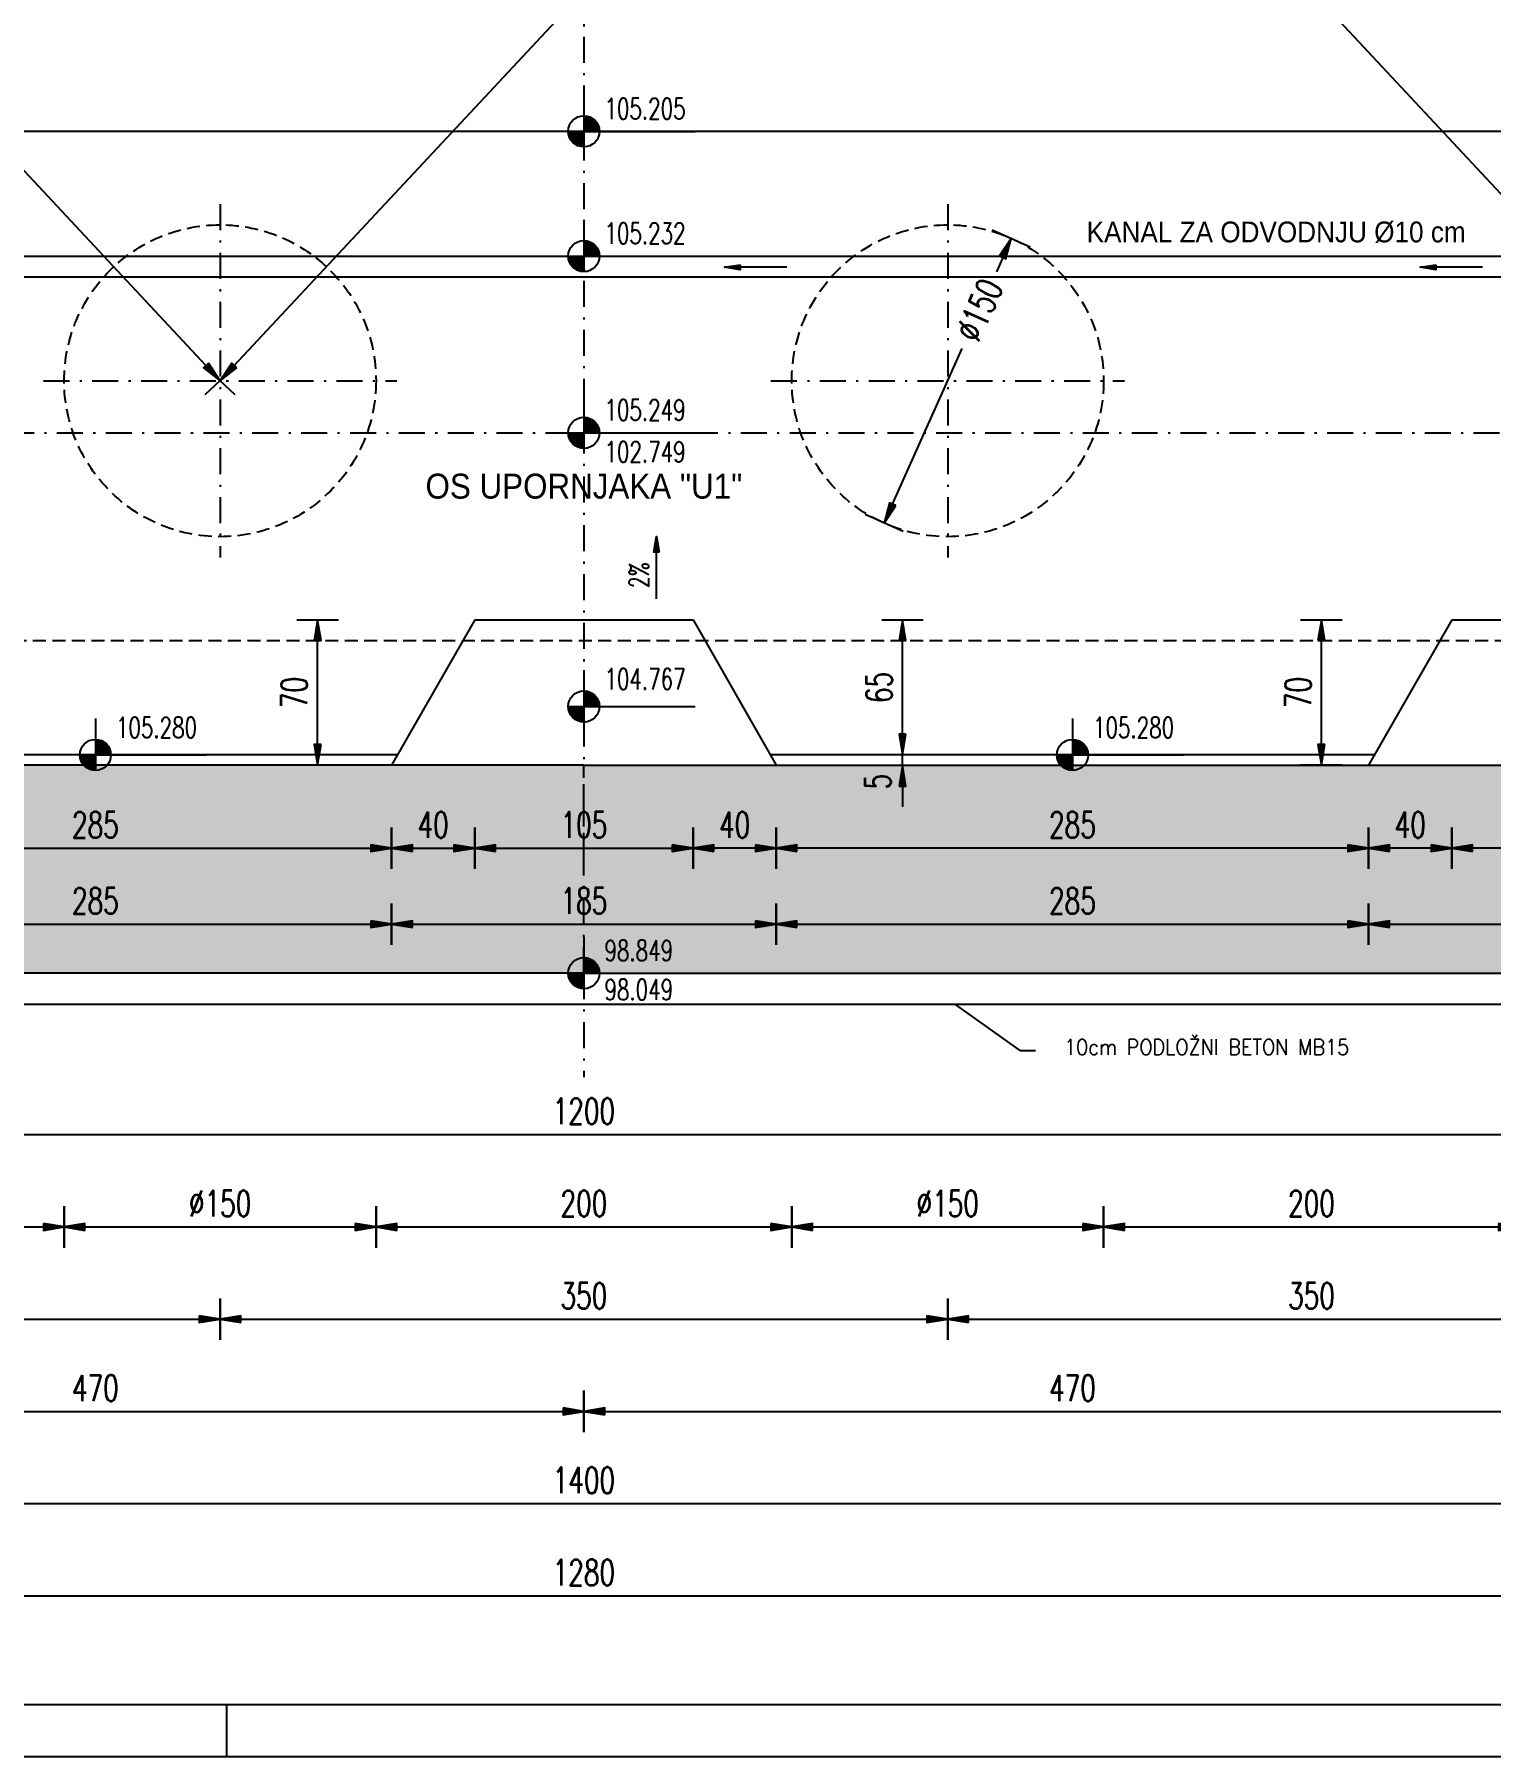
# Model space of a CAD drawing. Extents: x 4294 to 9958, y 64482 to 68154.
# Drawn here: x 5240 to 5941, y 64482 to 65310 of the extents above; entities that cross this region are included whole.
import ezdxf
from ezdxf.enums import TextEntityAlignment as Align

# ---------------------------------------------------------------- set-up
doc = ezdxf.new("R2010")
doc.units = 0
doc.header["$LTSCALE"] = 50
doc.header["$PDMODE"] = 34
doc.header["$PDSIZE"] = 5
doc.linetypes.add('CENTER', pattern=[0.47, 0.25, -0.1, 0.02, -0.1])
doc.linetypes.add('HIDDEN2', pattern=[0.1875, 0.125, -0.0625])
doc.layers.get('DEFPOINTS').update_dxf_attribs({"linetype": 'CONTINUOUS'})
for name, color, linetype in [('BETON', 7, 'CONTINUOUS'), ('BETON tan', 40, 'CONTINUOUS'), ('FILE', 8, 'CONTINUOUS'), ('KOTE', 4, 'CONTINUOUS'), ('NEVIDLJIVO', 9, 'HIDDEN2'), ('OSI', 2, 'CENTER'), ('POM', 9, 'CONTINUOUS'), ('TANKO', 8, 'CONTINUOUS'), ('TEKST', 7, 'CONTINUOUS')]:
    doc.layers.add(name, color=color, linetype=linetype)
doc.styles.add('KOTE', font='romans.shx', dxfattribs={"width": 0.7})
doc.styles.get("Standard").update_dxf_attribs({"font": 'romans.shx', "width": 0.9})
doc.dimstyles.new('M50', dxfattribs={"dimscale": 100, "dimtxt": 0.125, "dimasz": 0.1, "dimexe": 0.4, "dimexo": 2, "dimgap": 0.05, "dimtad": 1, "dimdec": 1, "dimrnd": 0.01, "dimdsep": 46, "dimtxsty": 'KOTE', "dimblk1": 'S', "dimblk2": 'S', "dimsah": 1, "dimcen": 0.4, "dimdle": 0.4, "dimse1": 1, "dimse2": 1, "dimclrd": 8, "dimclre": 251, "dimclrt": 4, "dimadec": 0, "dimazin": 0, "dimtfac": 1, "dimtdec": 1, "dimtmove": 2, "dimatfit": 3, "dimldrblk": 'S', "dimfxl": 0, "dimtvp": 1, "dimtolj": 1, "dimtzin": 4, "dimarcsym": 0})

# ---------------------------------------------------------------- blocks, each defined once
blk = doc.blocks.new('S')
at = {"layer": 'KOTE', "color": 9}
blk.add_line((0, 1), (0, -1), dxfattribs=at)
blk.add_lwpolyline([(-1, 0.167), (-1, -0.167), (0, 0)], close=True, dxfattribs=at)
at = {"layer": 'KOTE', "color": 9, "linetype": 'ByBlock'}
blk.add_solid([(-1, 0.167), (-1, -0.167), (0, 0)], dxfattribs=at)
blk = doc.blocks.new('*D231')
at = {"layer": 'DEFPOINTS', "color": 0}
for p in [(5710.03, 65211.93), (5648.84, 65074.97)]:
    blk.add_point(p, dxfattribs=at)
at = {"layer": 'POM', "color": 8, "lineweight": -2}
for p, q in [((5705.95, 65202.8), (5702.88, 65195.93)), ((5652.92, 65084.1), (5686.4, 65159.03))]:
    blk.add_line(p, q, dxfattribs=at)
at = {"layer": 'POM', "color": 8, "lineweight": -2, "xscale": 10, "yscale": 10, "zscale": 10}
for p, rotation in [((5710.03, 65211.93), 65.92861458962153), ((5648.84, 65074.97), 245.9286145896216)]:
    blk.add_blockref('S', p, dxfattribs=dict(at, rotation=rotation))
at = {"layer": 'POM', "color": 4, "insert": (5694.64, 65177.48), "char_height": 12.5, "attachment_point": 5, "rotation": 65.92861, "style": 'KOTE'}
blk.add_mtext('\\A1;∅150', dxfattribs=at)
blk = doc.blocks.new('*D264')
at = {"layer": 'DEFPOINTS', "color": 0}
for p in [(4904.43, 65263.45), (6104.43, 65263.45), (6104.43, 64780.8)]:
    blk.add_point(p, dxfattribs=at)
at = {"layer": 'POM', "color": 8, "lineweight": -2}
blk.add_line((4914.43, 64780.8), (6094.43, 64780.8), dxfattribs=at)
at = {"layer": 'POM', "color": 8, "lineweight": -2, "xscale": 10, "yscale": 10, "zscale": 10, "rotation": 180}
blk.add_blockref('S', (4904.43, 64780.8), dxfattribs=at)
at = {"layer": 'POM', "color": 8, "lineweight": -2, "xscale": 10, "yscale": 10, "zscale": 10}
blk.add_blockref('S', (6104.43, 64780.8), dxfattribs=at)
at = {"layer": 'POM', "color": 4, "insert": (5504.43, 64792.05), "char_height": 12.5, "attachment_point": 5, "style": 'KOTE'}
blk.add_mtext('\\A1;1200', dxfattribs=at)
blk = doc.blocks.new('*D268')
at = {"layer": 'DEFPOINTS', "color": 0}
for p in [(5054.43, 65143.45), (5254.43, 65143.45), (5254.43, 64736.41)]:
    blk.add_point(p, dxfattribs=at)
at = {"layer": 'POM', "color": 8, "lineweight": -2}
blk.add_line((5064.43, 64736.41), (5244.43, 64736.41), dxfattribs=at)
at = {"layer": 'POM', "color": 8, "lineweight": -2, "xscale": 10, "yscale": 10, "zscale": 10, "rotation": 180}
blk.add_blockref('S', (5054.43, 64736.41), dxfattribs=at)
at = {"layer": 'POM', "color": 8, "lineweight": -2, "xscale": 10, "yscale": 10, "zscale": 10}
blk.add_blockref('S', (5254.43, 64736.41), dxfattribs=at)
at = {"layer": 'POM', "color": 4, "insert": (5154.43, 64747.66), "char_height": 12.5, "attachment_point": 5, "style": 'KOTE'}
blk.add_mtext('\\A1;200', dxfattribs=at)
blk = doc.blocks.new('*D269')
at = {"layer": 'DEFPOINTS', "color": 0}
for p in [(5254.43, 65143.45), (5404.43, 65143.45), (5404.43, 64736.41)]:
    blk.add_point(p, dxfattribs=at)
at = {"layer": 'POM', "color": 8, "lineweight": -2}
blk.add_line((5264.43, 64736.41), (5394.43, 64736.41), dxfattribs=at)
at = {"layer": 'POM', "color": 8, "lineweight": -2, "xscale": 10, "yscale": 10, "zscale": 10, "rotation": 180}
blk.add_blockref('S', (5254.43, 64736.41), dxfattribs=at)
at = {"layer": 'POM', "color": 8, "lineweight": -2, "xscale": 10, "yscale": 10, "zscale": 10}
blk.add_blockref('S', (5404.43, 64736.41), dxfattribs=at)
at = {"layer": 'POM', "color": 4, "insert": (5329.43, 64747.66), "char_height": 12.5, "attachment_point": 5, "style": 'KOTE'}
blk.add_mtext('\\A1;%%c150', dxfattribs=at)
blk = doc.blocks.new('*D270')
at = {"layer": 'DEFPOINTS', "color": 0}
for p in [(5404.43, 65143.45), (5604.43, 65143.45), (5604.43, 64736.41)]:
    blk.add_point(p, dxfattribs=at)
at = {"layer": 'POM', "color": 8, "lineweight": -2}
blk.add_line((5414.43, 64736.41), (5594.43, 64736.41), dxfattribs=at)
at = {"layer": 'POM', "color": 8, "lineweight": -2, "xscale": 10, "yscale": 10, "zscale": 10, "rotation": 180}
blk.add_blockref('S', (5404.43, 64736.41), dxfattribs=at)
at = {"layer": 'POM', "color": 8, "lineweight": -2, "xscale": 10, "yscale": 10, "zscale": 10}
blk.add_blockref('S', (5604.43, 64736.41), dxfattribs=at)
at = {"layer": 'POM', "color": 4, "insert": (5504.43, 64747.66), "char_height": 12.5, "attachment_point": 5, "style": 'KOTE'}
blk.add_mtext('\\A1;200', dxfattribs=at)
blk = doc.blocks.new('*D271')
at = {"layer": 'DEFPOINTS', "color": 0}
for p in [(5604.43, 65143.45), (5754.43, 65143.45), (5754.43, 64736.41)]:
    blk.add_point(p, dxfattribs=at)
at = {"layer": 'POM', "color": 8, "lineweight": -2}
blk.add_line((5614.43, 64736.41), (5744.43, 64736.41), dxfattribs=at)
at = {"layer": 'POM', "color": 8, "lineweight": -2, "xscale": 10, "yscale": 10, "zscale": 10, "rotation": 180}
blk.add_blockref('S', (5604.43, 64736.41), dxfattribs=at)
at = {"layer": 'POM', "color": 8, "lineweight": -2, "xscale": 10, "yscale": 10, "zscale": 10}
blk.add_blockref('S', (5754.43, 64736.41), dxfattribs=at)
at = {"layer": 'POM', "color": 4, "insert": (5679.43, 64747.66), "char_height": 12.5, "attachment_point": 5, "style": 'KOTE'}
blk.add_mtext('\\A1;%%c150', dxfattribs=at)
blk = doc.blocks.new('*D272')
at = {"layer": 'DEFPOINTS', "color": 0}
for p in [(5754.43, 65143.45), (5954.43, 65143.45), (5954.43, 64736.41)]:
    blk.add_point(p, dxfattribs=at)
at = {"layer": 'POM', "color": 8, "lineweight": -2}
blk.add_line((5764.43, 64736.41), (5944.43, 64736.41), dxfattribs=at)
at = {"layer": 'POM', "color": 8, "lineweight": -2, "xscale": 10, "yscale": 10, "zscale": 10, "rotation": 180}
blk.add_blockref('S', (5754.43, 64736.41), dxfattribs=at)
at = {"layer": 'POM', "color": 8, "lineweight": -2, "xscale": 10, "yscale": 10, "zscale": 10}
blk.add_blockref('S', (5954.43, 64736.41), dxfattribs=at)
at = {"layer": 'POM', "color": 4, "insert": (5854.43, 64747.66), "char_height": 12.5, "attachment_point": 5, "style": 'KOTE'}
blk.add_mtext('\\A1;200', dxfattribs=at)
blk = doc.blocks.new('*D276')
at = {"layer": 'DEFPOINTS', "color": 0}
for p in [(4979.43, 65058.45), (5329.43, 65058.45), (5329.43, 64692.03)]:
    blk.add_point(p, dxfattribs=at)
at = {"layer": 'POM', "color": 8, "lineweight": -2}
blk.add_line((4989.43, 64692.03), (5319.43, 64692.03), dxfattribs=at)
at = {"layer": 'POM', "color": 8, "lineweight": -2, "xscale": 10, "yscale": 10, "zscale": 10, "rotation": 180}
blk.add_blockref('S', (4979.43, 64692.03), dxfattribs=at)
at = {"layer": 'POM', "color": 8, "lineweight": -2, "xscale": 10, "yscale": 10, "zscale": 10}
blk.add_blockref('S', (5329.43, 64692.03), dxfattribs=at)
at = {"layer": 'POM', "color": 4, "insert": (5154.43, 64703.28), "char_height": 12.5, "attachment_point": 5, "style": 'KOTE'}
blk.add_mtext('\\A1;350', dxfattribs=at)
blk = doc.blocks.new('*D277')
at = {"layer": 'DEFPOINTS', "color": 0}
for p in [(5329.43, 65058.45), (5679.43, 65058.45), (5679.43, 64692.03)]:
    blk.add_point(p, dxfattribs=at)
at = {"layer": 'POM', "color": 8, "lineweight": -2}
blk.add_line((5339.43, 64692.03), (5669.43, 64692.03), dxfattribs=at)
at = {"layer": 'POM', "color": 8, "lineweight": -2, "xscale": 10, "yscale": 10, "zscale": 10, "rotation": 180}
blk.add_blockref('S', (5329.43, 64692.03), dxfattribs=at)
at = {"layer": 'POM', "color": 8, "lineweight": -2, "xscale": 10, "yscale": 10, "zscale": 10}
blk.add_blockref('S', (5679.43, 64692.03), dxfattribs=at)
at = {"layer": 'POM', "color": 4, "insert": (5504.43, 64703.28), "char_height": 12.5, "attachment_point": 5, "style": 'KOTE'}
blk.add_mtext('\\A1;350', dxfattribs=at)
blk = doc.blocks.new('*D278')
at = {"layer": 'DEFPOINTS', "color": 0}
for p in [(5679.43, 65058.45), (6029.43, 65058.45), (6029.43, 64692.03)]:
    blk.add_point(p, dxfattribs=at)
at = {"layer": 'POM', "color": 8, "lineweight": -2}
blk.add_line((5689.43, 64692.03), (6019.43, 64692.03), dxfattribs=at)
at = {"layer": 'POM', "color": 8, "lineweight": -2, "xscale": 10, "yscale": 10, "zscale": 10, "rotation": 180}
blk.add_blockref('S', (5679.43, 64692.03), dxfattribs=at)
at = {"layer": 'POM', "color": 8, "lineweight": -2, "xscale": 10, "yscale": 10, "zscale": 10}
blk.add_blockref('S', (6029.43, 64692.03), dxfattribs=at)
at = {"layer": 'POM', "color": 4, "insert": (5854.43, 64703.28), "char_height": 12.5, "attachment_point": 5, "style": 'KOTE'}
blk.add_mtext('\\A1;350', dxfattribs=at)
blk = doc.blocks.new('*D281')
at = {"layer": 'DEFPOINTS', "color": 0}
for p in [(5034.43, 65061.45), (5504.43, 64808.45), (5504.43, 64647.65)]:
    blk.add_point(p, dxfattribs=at)
at = {"layer": 'POM', "color": 8, "lineweight": -2}
blk.add_line((5044.43, 64647.65), (5494.43, 64647.65), dxfattribs=at)
at = {"layer": 'POM', "color": 8, "lineweight": -2, "xscale": 10, "yscale": 10, "zscale": 10, "rotation": 180}
blk.add_blockref('S', (5034.43, 64647.65), dxfattribs=at)
at = {"layer": 'POM', "color": 8, "lineweight": -2, "xscale": 10, "yscale": 10, "zscale": 10}
blk.add_blockref('S', (5504.43, 64647.65), dxfattribs=at)
at = {"layer": 'POM', "color": 4, "insert": (5269.43, 64658.9), "char_height": 12.5, "attachment_point": 5, "style": 'KOTE'}
blk.add_mtext('\\A1;470', dxfattribs=at)
blk = doc.blocks.new('*D282')
at = {"layer": 'DEFPOINTS', "color": 0}
for p in [(5974.43, 65061.45), (5504.43, 64808.45), (5974.43, 64647.65)]:
    blk.add_point(p, dxfattribs=at)
at = {"layer": 'POM', "color": 8, "lineweight": -2}
blk.add_line((5514.43, 64647.65), (5964.43, 64647.65), dxfattribs=at)
at = {"layer": 'POM', "color": 8, "lineweight": -2, "xscale": 10, "yscale": 10, "zscale": 10, "rotation": 180}
blk.add_blockref('S', (5504.43, 64647.65), dxfattribs=at)
at = {"layer": 'POM', "color": 8, "lineweight": -2, "xscale": 10, "yscale": 10, "zscale": 10}
blk.add_blockref('S', (5974.43, 64647.65), dxfattribs=at)
at = {"layer": 'POM', "color": 4, "insert": (5739.43, 64658.9), "char_height": 12.5, "attachment_point": 5, "style": 'KOTE'}
blk.add_mtext('\\A1;470', dxfattribs=at)
blk = doc.blocks.new('*D284')
at = {"layer": 'DEFPOINTS', "color": 0}
for p in [(4804.43, 64958.45), (6204.43, 64958.45), (6204.43, 64603.27)]:
    blk.add_point(p, dxfattribs=at)
at = {"layer": 'POM', "color": 8, "lineweight": -2}
blk.add_line((4814.43, 64603.27), (6194.43, 64603.27), dxfattribs=at)
at = {"layer": 'POM', "color": 8, "lineweight": -2, "xscale": 10, "yscale": 10, "zscale": 10, "rotation": 180}
blk.add_blockref('S', (4804.43, 64603.27), dxfattribs=at)
at = {"layer": 'POM', "color": 8, "lineweight": -2, "xscale": 10, "yscale": 10, "zscale": 10}
blk.add_blockref('S', (6204.43, 64603.27), dxfattribs=at)
at = {"layer": 'POM', "color": 4, "insert": (5504.43, 64614.52), "char_height": 12.5, "attachment_point": 5, "style": 'KOTE'}
blk.add_mtext('\\A1;1400', dxfattribs=at)
blk = doc.blocks.new('A$C113171CC')
at = {"layer": 'POM'}
for p, q in [((-161.3, 56.57), (-161.3, 31.57)), ((-168.8, 39.07), (-107.86, 39.07))]:
    blk.add_line(p, q, dxfattribs=at)
at = {"layer": 'POM', "const_width": 7.5}
for points in [[(-165.05, 39.07, 0.414214), (-161.3, 35.32, 0.414214)], [(-157.55, 39.07, 0.414214), (-161.3, 42.82, 1)]]:
    blk.add_lwpolyline(points, format="xyb", dxfattribs=at)
at = {"layer": 'POM'}
blk.add_circle((-161.3, 39.07), 7.5, dxfattribs=at)
blk = doc.blocks.new('STR')
at = {"layer": 'KOTE', "color": 9}
blk.add_lwpolyline([(-1, 0.17), (-1, -0.17), (0, 0)], close=True, dxfattribs=at)
at = {"layer": 'KOTE', "color": 9, "linetype": 'ByBlock'}
blk.add_solid([(-1, 0.17), (-1, -0.17), (0, 0)], dxfattribs=at)
blk = doc.blocks.new('*D315')
at = {"layer": 'DEFPOINTS', "color": 0}
for p in [(4864.43, 65018.45), (6144.43, 65018.45), (6144.43, 64558.88)]:
    blk.add_point(p, dxfattribs=at)
at = {"layer": 'POM', "color": 8, "lineweight": -2}
blk.add_line((4874.43, 64558.88), (6134.43, 64558.88), dxfattribs=at)
at = {"layer": 'POM', "color": 8, "lineweight": -2, "xscale": 10, "yscale": 10, "zscale": 10, "rotation": 180}
blk.add_blockref('S', (4864.43, 64558.88), dxfattribs=at)
at = {"layer": 'POM', "color": 8, "lineweight": -2, "xscale": 10, "yscale": 10, "zscale": 10}
blk.add_blockref('S', (6144.43, 64558.88), dxfattribs=at)
at = {"layer": 'POM', "color": 4, "insert": (5504.43, 64570.13), "char_height": 12.5, "attachment_point": 5, "style": 'KOTE'}
blk.add_mtext('\\A1;1280', dxfattribs=at)
blk = doc.blocks.new('*D423')
at = {"layer": 'DEFPOINTS', "color": 0}
for p in [(4979.43, 65518.45), (5329.43, 65143.45), (5329.43, 65143.45)]:
    blk.add_point(p, dxfattribs=at)
at = {"layer": 'POM', "color": 8, "lineweight": -2}
blk.add_line((4986.26, 65511.14), (5322.61, 65150.76), dxfattribs=at)
at = {"layer": 'POM', "color": 8, "lineweight": -2, "xscale": 10, "yscale": 10, "zscale": 10}
for p, rotation in [((4979.43, 65518.45), 133.0250659891197), ((5329.43, 65143.45), 313.0250659891197)]:
    blk.add_blockref('S', p, dxfattribs=dict(at, rotation=rotation))
at = {"layer": 'POM', "color": 4, "insert": (5162.66, 65338.62), "char_height": 12.5, "attachment_point": 5, "rotation": 313.02507, "style": 'KOTE'}
blk.add_mtext('\\A1;513', dxfattribs=at)
blk = doc.blocks.new('*D424')
at = {"layer": 'DEFPOINTS', "color": 0}
for p in [(5679.43, 65518.45), (5679.43, 65518.45), (6029.43, 65143.45)]:
    blk.add_point(p, dxfattribs=at)
at = {"layer": 'POM', "color": 8, "lineweight": -2}
blk.add_line((6022.61, 65150.76), (5686.26, 65511.14), dxfattribs=at)
at = {"layer": 'POM', "color": 8, "lineweight": -2, "xscale": 10, "yscale": 10, "zscale": 10}
for p, rotation in [((5679.43, 65518.45), 133.0250659891175), ((6029.43, 65143.45), 313.0250659891175)]:
    blk.add_blockref('S', p, dxfattribs=dict(at, rotation=rotation))
at = {"layer": 'POM', "color": 4, "insert": (5862.66, 65338.62), "char_height": 12.5, "attachment_point": 5, "rotation": 313.02507, "style": 'KOTE'}
blk.add_mtext('\\A1;513', dxfattribs=at)
blk = doc.blocks.new('*D425')
at = {"layer": 'DEFPOINTS', "color": 0}
for p in [(5679.43, 65518.45), (5679.43, 65518.45), (5329.43, 65143.45)]:
    blk.add_point(p, dxfattribs=at)
at = {"layer": 'POM', "color": 8, "lineweight": -2}
blk.add_line((5336.26, 65150.76), (5672.61, 65511.14), dxfattribs=at)
at = {"layer": 'POM', "color": 8, "lineweight": -2, "xscale": 10, "yscale": 10, "zscale": 10}
for p, rotation in [((5679.43, 65518.45), 46.97493401088516), ((5329.43, 65143.45), 226.9749340108852)]:
    blk.add_blockref('S', p, dxfattribs=dict(at, rotation=rotation))
at = {"layer": 'POM', "color": 4, "insert": (5496.21, 65338.62), "char_height": 12.5, "attachment_point": 5, "rotation": 46.97493, "style": 'KOTE'}
blk.add_mtext('\\A1;513', dxfattribs=at)
blk = doc.blocks.new('*D461')
at = {"layer": 'DEFPOINTS', "color": 0}
for p in [(5126.93, 64958.45), (5411.93, 64958.45), (5411.93, 64918.59)]:
    blk.add_point(p, dxfattribs=at)
at = {"layer": 'POM', "color": 8, "lineweight": -2}
blk.add_line((5136.93, 64918.59), (5401.93, 64918.59), dxfattribs=at)
at = {"layer": 'POM', "color": 8, "lineweight": -2, "xscale": 10, "yscale": 10, "zscale": 10, "rotation": 180}
blk.add_blockref('S', (5126.93, 64918.59), dxfattribs=at)
at = {"layer": 'POM', "color": 8, "lineweight": -2, "xscale": 10, "yscale": 10, "zscale": 10}
blk.add_blockref('S', (5411.93, 64918.59), dxfattribs=at)
at = {"layer": 'POM', "color": 4, "insert": (5269.43, 64929.84), "char_height": 12.5, "attachment_point": 5, "style": 'KOTE'}
blk.add_mtext('\\A1;285', dxfattribs=at)
blk = doc.blocks.new('*D462')
at = {"layer": 'DEFPOINTS', "color": 0}
for p in [(5451.93, 65028.45), (5411.93, 64958.45), (5451.93, 64918.59)]:
    blk.add_point(p, dxfattribs=at)
at = {"layer": 'POM', "color": 8, "lineweight": -2}
blk.add_line((5421.93, 64918.59), (5441.93, 64918.59), dxfattribs=at)
at = {"layer": 'POM', "color": 8, "lineweight": -2, "xscale": 10, "yscale": 10, "zscale": 10, "rotation": 180}
blk.add_blockref('S', (5411.93, 64918.59), dxfattribs=at)
at = {"layer": 'POM', "color": 8, "lineweight": -2, "xscale": 10, "yscale": 10, "zscale": 10}
blk.add_blockref('S', (5451.93, 64918.59), dxfattribs=at)
at = {"layer": 'POM', "color": 4, "insert": (5431.93, 64929.84), "char_height": 12.5, "attachment_point": 5, "style": 'KOTE'}
blk.add_mtext('\\A1;40', dxfattribs=at)
blk = doc.blocks.new('*D463')
at = {"layer": 'DEFPOINTS', "color": 0}
for p in [(5451.93, 65028.45), (5556.93, 65028.45), (5556.93, 64918.59)]:
    blk.add_point(p, dxfattribs=at)
at = {"layer": 'POM', "color": 8, "lineweight": -2}
blk.add_line((5461.93, 64918.59), (5546.93, 64918.59), dxfattribs=at)
at = {"layer": 'POM', "color": 8, "lineweight": -2, "xscale": 10, "yscale": 10, "zscale": 10, "rotation": 180}
blk.add_blockref('S', (5451.93, 64918.59), dxfattribs=at)
at = {"layer": 'POM', "color": 8, "lineweight": -2, "xscale": 10, "yscale": 10, "zscale": 10}
blk.add_blockref('S', (5556.93, 64918.59), dxfattribs=at)
at = {"layer": 'POM', "color": 4, "insert": (5504.43, 64929.84), "char_height": 12.5, "attachment_point": 5, "style": 'KOTE'}
blk.add_mtext('\\A1;105', dxfattribs=at)
blk = doc.blocks.new('*D466')
at = {"layer": 'DEFPOINTS', "color": 0}
for p in [(5126.93, 64958.45), (5411.93, 64958.45), (5411.93, 64882.04)]:
    blk.add_point(p, dxfattribs=at)
at = {"layer": 'POM', "color": 8, "lineweight": -2}
blk.add_line((5136.93, 64882.04), (5401.93, 64882.04), dxfattribs=at)
at = {"layer": 'POM', "color": 8, "lineweight": -2, "xscale": 10, "yscale": 10, "zscale": 10, "rotation": 180}
blk.add_blockref('S', (5126.93, 64882.04), dxfattribs=at)
at = {"layer": 'POM', "color": 8, "lineweight": -2, "xscale": 10, "yscale": 10, "zscale": 10}
blk.add_blockref('S', (5411.93, 64882.04), dxfattribs=at)
at = {"layer": 'POM', "color": 4, "insert": (5269.43, 64893.29), "char_height": 12.5, "attachment_point": 5, "style": 'KOTE'}
blk.add_mtext('\\A1;285', dxfattribs=at)
blk = doc.blocks.new('*D467')
at = {"layer": 'DEFPOINTS', "color": 0}
for p in [(5411.93, 64958.45), (5596.93, 64958.45), (5596.93, 64882.04)]:
    blk.add_point(p, dxfattribs=at)
at = {"layer": 'POM', "color": 8, "lineweight": -2}
blk.add_line((5421.93, 64882.04), (5586.93, 64882.04), dxfattribs=at)
at = {"layer": 'POM', "color": 8, "lineweight": -2, "xscale": 10, "yscale": 10, "zscale": 10, "rotation": 180}
blk.add_blockref('S', (5411.93, 64882.04), dxfattribs=at)
at = {"layer": 'POM', "color": 8, "lineweight": -2, "xscale": 10, "yscale": 10, "zscale": 10}
blk.add_blockref('S', (5596.93, 64882.04), dxfattribs=at)
at = {"layer": 'POM', "color": 4, "insert": (5504.43, 64893.29), "char_height": 12.5, "attachment_point": 5, "style": 'KOTE'}
blk.add_mtext('\\A1;185', dxfattribs=at)
blk = doc.blocks.new('*D468')
at = {"layer": 'DEFPOINTS', "color": 0}
for p in [(5596.93, 64958.45), (5881.93, 64958.45), (5881.93, 64882.04)]:
    blk.add_point(p, dxfattribs=at)
at = {"layer": 'POM', "color": 8, "lineweight": -2}
blk.add_line((5606.93, 64882.04), (5871.93, 64882.04), dxfattribs=at)
at = {"layer": 'POM', "color": 8, "lineweight": -2, "xscale": 10, "yscale": 10, "zscale": 10, "rotation": 180}
blk.add_blockref('S', (5596.93, 64882.04), dxfattribs=at)
at = {"layer": 'POM', "color": 8, "lineweight": -2, "xscale": 10, "yscale": 10, "zscale": 10}
blk.add_blockref('S', (5881.93, 64882.04), dxfattribs=at)
at = {"layer": 'POM', "color": 4, "insert": (5739.43, 64893.29), "char_height": 12.5, "attachment_point": 5, "style": 'KOTE'}
blk.add_mtext('\\A1;285', dxfattribs=at)
blk = doc.blocks.new('*D486')
at = {"layer": 'BETON tan', "color": 8, "lineweight": -2}
for p, q in [((5657.7, 64973.45), (5657.7, 64983.45)), ((5657.7, 64958.45), (5657.7, 64963.45)), ((5657.7, 64948.45), (5657.7, 64938.45))]:
    blk.add_line(p, q, dxfattribs=at)
at = {"layer": 'DEFPOINTS', "color": 0}
for p in [(5652.23, 64963.45), (5657.7, 64963.45), (5652.23, 64958.45)]:
    blk.add_point(p, dxfattribs=at)
at = {"layer": 'BETON tan', "color": 8, "lineweight": -2, "xscale": 10, "yscale": 10, "zscale": 10}
for p, rotation in [((5657.7, 64963.45), 270), ((5657.7, 64958.45), 90)]:
    blk.add_blockref('S', p, dxfattribs=dict(at, rotation=rotation))
at = {"layer": 'BETON tan', "color": 4, "insert": (5645.78, 64950.6), "char_height": 12.5, "attachment_point": 5, "rotation": 90, "style": 'KOTE'}
blk.add_mtext('\\A1;5', dxfattribs=at)
blk = doc.blocks.new('*D621')
at = {"layer": 'DEFPOINTS', "color": 0}
for p in [(5921.93, 65028.45), (6026.93, 65028.45), (5921.93, 64918.59)]:
    blk.add_point(p, dxfattribs=at)
at = {"layer": 'POM', "color": 8, "lineweight": -2}
blk.add_line((6016.93, 64918.59), (5931.93, 64918.59), dxfattribs=at)
at = {"layer": 'POM', "color": 8, "lineweight": -2, "xscale": 10, "yscale": 10, "zscale": 10, "rotation": 180}
blk.add_blockref('S', (5921.93, 64918.59), dxfattribs=at)
at = {"layer": 'POM', "color": 8, "lineweight": -2, "xscale": 10, "yscale": 10, "zscale": 10}
blk.add_blockref('S', (6026.93, 64918.59), dxfattribs=at)
at = {"layer": 'POM', "color": 4, "insert": (5974.43, 64929.84), "char_height": 12.5, "attachment_point": 5, "style": 'KOTE'}
blk.add_mtext('\\A1;105', dxfattribs=at)
blk = doc.blocks.new('*D622')
at = {"layer": 'DEFPOINTS', "color": 0}
for p in [(5921.93, 65028.45), (5881.93, 64958.45), (5881.93, 64918.59)]:
    blk.add_point(p, dxfattribs=at)
at = {"layer": 'POM', "color": 8, "lineweight": -2}
blk.add_line((5911.93, 64918.59), (5891.93, 64918.59), dxfattribs=at)
at = {"layer": 'POM', "color": 8, "lineweight": -2, "xscale": 10, "yscale": 10, "zscale": 10, "rotation": 180}
blk.add_blockref('S', (5881.93, 64918.59), dxfattribs=at)
at = {"layer": 'POM', "color": 8, "lineweight": -2, "xscale": 10, "yscale": 10, "zscale": 10}
blk.add_blockref('S', (5921.93, 64918.59), dxfattribs=at)
at = {"layer": 'POM', "color": 4, "insert": (5901.93, 64929.84), "char_height": 12.5, "attachment_point": 5, "style": 'KOTE'}
blk.add_mtext('\\A1;40', dxfattribs=at)
blk = doc.blocks.new('*D623')
at = {"layer": 'DEFPOINTS', "color": 0}
for p in [(5596.93, 64958.45), (5881.93, 64958.45), (5596.93, 64918.59)]:
    blk.add_point(p, dxfattribs=at)
at = {"layer": 'POM', "color": 8, "lineweight": -2}
blk.add_line((5871.93, 64918.59), (5606.93, 64918.59), dxfattribs=at)
at = {"layer": 'POM', "color": 8, "lineweight": -2, "xscale": 10, "yscale": 10, "zscale": 10, "rotation": 180}
blk.add_blockref('S', (5596.93, 64918.59), dxfattribs=at)
at = {"layer": 'POM', "color": 8, "lineweight": -2, "xscale": 10, "yscale": 10, "zscale": 10}
blk.add_blockref('S', (5881.93, 64918.59), dxfattribs=at)
at = {"layer": 'POM', "color": 4, "insert": (5739.43, 64929.84), "char_height": 12.5, "attachment_point": 5, "style": 'KOTE'}
blk.add_mtext('\\A1;285', dxfattribs=at)
blk = doc.blocks.new('*D624')
at = {"layer": 'DEFPOINTS', "color": 0}
for p in [(5556.93, 65028.45), (5596.93, 64958.45), (5556.93, 64918.59)]:
    blk.add_point(p, dxfattribs=at)
at = {"layer": 'POM', "color": 8, "lineweight": -2}
blk.add_line((5586.93, 64918.59), (5566.93, 64918.59), dxfattribs=at)
at = {"layer": 'POM', "color": 8, "lineweight": -2, "xscale": 10, "yscale": 10, "zscale": 10, "rotation": 180}
blk.add_blockref('S', (5556.93, 64918.59), dxfattribs=at)
at = {"layer": 'POM', "color": 8, "lineweight": -2, "xscale": 10, "yscale": 10, "zscale": 10}
blk.add_blockref('S', (5596.93, 64918.59), dxfattribs=at)
at = {"layer": 'POM', "color": 4, "insert": (5576.93, 64929.84), "char_height": 12.5, "attachment_point": 5, "style": 'KOTE'}
blk.add_mtext('\\A1;40', dxfattribs=at)
blk = doc.blocks.new('*D625')
at = {"layer": 'BETON tan', "color": 8, "lineweight": -2}
blk.add_line((5891.93, 64882.04), (6056.93, 64882.04), dxfattribs=at)
at = {"layer": 'DEFPOINTS', "color": 0}
for p in [(5881.93, 64958.45), (6066.93, 64958.45), (6066.93, 64882.04)]:
    blk.add_point(p, dxfattribs=at)
at = {"layer": 'BETON tan', "color": 8, "lineweight": -2, "xscale": 10, "yscale": 10, "zscale": 10, "rotation": 180}
blk.add_blockref('S', (5881.93, 64882.04), dxfattribs=at)
at = {"layer": 'BETON tan', "color": 8, "lineweight": -2, "xscale": 10, "yscale": 10, "zscale": 10}
blk.add_blockref('S', (6066.93, 64882.04), dxfattribs=at)
at = {"layer": 'BETON tan', "color": 4, "insert": (5974.43, 64893.29), "char_height": 12.5, "attachment_point": 5, "style": 'KOTE'}
blk.add_mtext('\\A1;185', dxfattribs=at)
blk = doc.blocks.new('*D628')
at = {"layer": 'BETON tan', "color": 8, "lineweight": -2}
blk.add_line((5376.35, 64968.45), (5376.35, 65018.45), dxfattribs=at)
at = {"layer": 'DEFPOINTS', "color": 0}
for p in [(5376.35, 65028.45), (5451.93, 65028.45), (5411.93, 64958.45)]:
    blk.add_point(p, dxfattribs=at)
at = {"layer": 'BETON tan', "color": 8, "lineweight": -2, "xscale": 10, "yscale": 10, "zscale": 10}
for p, rotation in [((5376.35, 65028.45), 90), ((5376.35, 64958.45), 270)]:
    blk.add_blockref('S', p, dxfattribs=dict(at, rotation=rotation))
at = {"layer": 'BETON tan', "color": 4, "insert": (5365.1, 64993.45), "char_height": 12.5, "attachment_point": 5, "rotation": 90, "style": 'KOTE'}
blk.add_mtext('\\A1;70', dxfattribs=at)
blk = doc.blocks.new('*D629')
at = {"layer": 'BETON tan', "color": 8, "lineweight": -2}
blk.add_line((5859.22, 64968.45), (5859.22, 65018.45), dxfattribs=at)
at = {"layer": 'DEFPOINTS', "color": 0}
for p in [(5859.22, 65028.45), (5929.43, 65028.45), (5889.43, 64958.45)]:
    blk.add_point(p, dxfattribs=at)
at = {"layer": 'BETON tan', "color": 8, "lineweight": -2, "xscale": 10, "yscale": 10, "zscale": 10}
for p, rotation in [((5859.22, 65028.45), 90), ((5859.22, 64958.45), 270)]:
    blk.add_blockref('S', p, dxfattribs=dict(at, rotation=rotation))
at = {"layer": 'BETON tan', "color": 4, "insert": (5847.97, 64993.45), "char_height": 12.5, "attachment_point": 5, "rotation": 90, "style": 'KOTE'}
blk.add_mtext('\\A1;70', dxfattribs=at)
blk = doc.blocks.new('*D630')
at = {"layer": 'BETON tan', "color": 8, "lineweight": -2}
blk.add_line((5657.7, 64973.45), (5657.7, 65018.45), dxfattribs=at)
at = {"layer": 'DEFPOINTS', "color": 0}
for p in [(5556.93, 65028.45), (5657.7, 65028.45), (5594.08, 64963.45)]:
    blk.add_point(p, dxfattribs=at)
at = {"layer": 'BETON tan', "color": 8, "lineweight": -2, "xscale": 10, "yscale": 10, "zscale": 10}
for p, rotation in [((5657.7, 65028.45), 90), ((5657.7, 64963.45), 270)]:
    blk.add_blockref('S', p, dxfattribs=dict(at, rotation=rotation))
at = {"layer": 'BETON tan', "color": 4, "insert": (5646.45, 64995.95), "char_height": 12.5, "attachment_point": 5, "rotation": 90, "style": 'KOTE'}
blk.add_mtext('\\A1;65', dxfattribs=at)

msp = doc.modelspace()

# ---------------------------------------------------------------- hatches: boundary and pattern name
at = {"layer": 'BETON tan'}
h = msp.add_hatch(dxfattribs=at)
h.set_pattern_fill('DOTS', color=256, scale=1.5, style=0)
h.paths.add_polyline_path([(4804.43, 64958.45), (5267.61, 64958.45), (5267.61, 64858.45), (4804.43, 64858.45)])
h.paths.add_polyline_path([(4819.23, 64939.22), (4839.64, 64939.22), (4839.64, 64920.47), (4819.23, 64920.47)], flags=24)
h.paths.add_polyline_path([(4853.18, 64902.67), (4893.18, 64902.67), (4893.18, 64883.92), (4853.18, 64883.92)], flags=24)
h.paths.add_polyline_path([(4881.73, 64939.22), (4914.64, 64939.22), (4914.64, 64920.47), (4881.73, 64920.47)], flags=24)
h.paths.add_polyline_path([(4951.73, 64939.22), (4972.14, 64939.22), (4972.14, 64920.47), (4951.73, 64920.47)], flags=24)
h.paths.add_polyline_path([(5020.68, 64902.67), (5048.18, 64902.67), (5048.18, 64883.92), (5020.68, 64883.92)], flags=24)
h.paths.add_polyline_path([(5020.68, 64939.22), (5048.18, 64939.22), (5048.18, 64920.47), (5020.68, 64920.47)], flags=24)
h.paths.add_polyline_path([(5096.73, 64939.22), (5117.14, 64939.22), (5117.14, 64920.47), (5096.73, 64920.47)], flags=24)
h.paths.add_polyline_path([(5255.06, 64939.22), (5283.81, 64939.22), (5283.81, 64920.47), (5255.06, 64920.47)], flags=9)
h.paths.add_polyline_path([(5255.06, 64902.67), (5283.81, 64902.67), (5283.81, 64883.92), (5255.06, 64883.92)], flags=9)
h = msp.add_hatch(dxfattribs=at)
h.set_pattern_fill('DOTS', color=256, scale=1.5, style=0)
h.paths.add_polyline_path([(5267.61, 64858.45), (5741.26, 64858.45), (5741.26, 64958.45), (5267.61, 64958.45)])
h.paths.add_polyline_path([(5255.06, 64939.22), (5283.81, 64939.22), (5283.81, 64920.47), (5255.06, 64920.47)], flags=9)
h.paths.add_polyline_path([(5255.06, 64902.67), (5283.81, 64902.67), (5283.81, 64883.92), (5255.06, 64883.92)], flags=9)
h.paths.add_polyline_path([(5421.73, 64939.22), (5442.14, 64939.22), (5442.14, 64920.47), (5421.73, 64920.47)], flags=24)
h.paths.add_polyline_path([(5490.68, 64939.22), (5518.18, 64939.22), (5518.18, 64920.47), (5490.68, 64920.47)], flags=24)
h.paths.add_polyline_path([(5490.68, 64902.67), (5518.18, 64902.67), (5518.18, 64883.92), (5490.68, 64883.92)], flags=24)
h.paths.add_polyline_path([(5512.83, 64861.87), (5552.17, 64861.87), (5552.17, 64876.87), (5512.83, 64876.87)], flags=24)
h.paths.add_polyline_path([(5566.73, 64939.22), (5587.14, 64939.22), (5587.14, 64920.47), (5566.73, 64920.47)], flags=24)
h.paths.add_polyline_path([(5725.06, 64939.22), (5753.81, 64939.22), (5753.81, 64920.47), (5725.06, 64920.47)], flags=9)
h.paths.add_polyline_path([(5725.06, 64902.67), (5753.81, 64902.67), (5753.81, 64883.92), (5725.06, 64883.92)], flags=9)
h.paths.add_polyline_path([(5636.41, 64944.56), (5636.41, 64956.64), (5655.16, 64956.64), (5655.16, 64944.56)], flags=24)
h = msp.add_hatch(dxfattribs=at)
h.set_pattern_fill('DOTS', color=256, scale=1.5, style=0)
h.paths.add_polyline_path([(6204.43, 64958.45), (5741.26, 64958.45), (5741.26, 64858.45), (6204.43, 64858.45)])
h.paths.add_polyline_path([(5725.06, 64939.22), (5753.81, 64939.22), (5753.81, 64920.47), (5725.06, 64920.47)], flags=9)
h.paths.add_polyline_path([(5725.06, 64902.67), (5753.81, 64902.67), (5753.81, 64883.92), (5725.06, 64883.92)], flags=9)
h.paths.add_polyline_path([(5891.73, 64939.22), (5912.14, 64939.22), (5912.14, 64920.47), (5891.73, 64920.47)], flags=24)
h.paths.add_polyline_path([(5960.68, 64902.67), (5988.18, 64902.67), (5988.18, 64883.92), (5960.68, 64883.92)], flags=24)
h.paths.add_polyline_path([(5960.68, 64939.22), (5988.18, 64939.22), (5988.18, 64920.47), (5960.68, 64920.47)], flags=24)
h.paths.add_polyline_path([(6036.73, 64939.22), (6057.14, 64939.22), (6057.14, 64920.47), (6036.73, 64920.47)], flags=24)
h.paths.add_polyline_path([(6115.68, 64902.67), (6155.68, 64902.67), (6155.68, 64883.92), (6115.68, 64883.92)], flags=24)
h.paths.add_polyline_path([(6094.23, 64939.22), (6127.14, 64939.22), (6127.14, 64920.47), (6094.23, 64920.47)], flags=24)
h.paths.add_polyline_path([(6169.23, 64939.22), (6189.64, 64939.22), (6189.64, 64920.47), (6169.23, 64920.47)], flags=24)

# ---------------------------------------------------------------- linework, layer by layer
at = {"layer": 'BETON'}
for p, q in [((4804.43, 65263.45), (6204.43, 65263.45)), ((4804.43, 65203.45), (6204.43, 65203.45)), ((5451.93, 65028.45), (5411.93, 64958.45)), ((5451.93, 65028.45), (5556.93, 65028.45)), ((5556.93, 65028.45), (5596.93, 64958.45)), ((5921.93, 65028.45), (5881.93, 64958.45)), ((5921.93, 65028.45), (6026.93, 65028.45)), ((5504.43, 64958.45), (4804.43, 64958.45)), ((5504.43, 64958.45), (6204.43, 64958.45))]:
    msp.add_line(p, q, dxfattribs=at)
for points in [[(4294.49, 64481.61), (9957.6, 64481.61), (9957.6, 68153.83), (4294.49, 68153.83)], [(4419.49, 64506.61), (9932.6, 64506.61), (9932.6, 68128.83), (4419.49, 68128.83)]]:
    msp.add_lwpolyline(points, close=True, dxfattribs=at)
at = {"layer": 'BETON tan'}
for p, q in [((4804.43, 65193.45), (6154.43, 65193.45)), ((5414.79, 64963.45), (5124.08, 64963.45)), ((5884.79, 64963.45), (5594.08, 64963.45)), ((5504.43, 64858.45), (4704.43, 64858.45)), ((5504.43, 64858.45), (6304.43, 64858.45))]:
    msp.add_line(p, q, dxfattribs=at)
at = {"layer": 'FILE'}
msp.add_line((5332.6, 64481.61), (5332.6, 64506.61), dxfattribs=at)
at = {"layer": 'NEVIDLJIVO'}
msp.add_line((4864.43, 65018.45), (6144.43, 65018.45), dxfattribs=at)
for centre in [(5329.43, 65143.45), (5679.43, 65143.45)]:
    msp.add_circle(centre, 75, dxfattribs=at)
at = {"layer": 'OSI'}
for p, q in [((5504.43, 65708.45), (5504.43, 64958.45)), ((5329.43, 65228.45), (5329.43, 65058.45)), ((5679.43, 65228.45), (5679.43, 65058.45)), ((5244.43, 65143.45), (5414.43, 65143.45)), ((5594.43, 65143.45), (5764.43, 65143.45)), ((4804.43, 65118.45), (6204.43, 65118.45)), ((5504.43, 64858.45), (5504.43, 64958.45)), ((5504.43, 64913.45), (5504.43, 64958.45)), ((5504.43, 64858.45), (5504.43, 64808.45))]:
    msp.add_line(p, q, dxfattribs=at)
at = {"layer": 'POM'}
for p, q in [((6319.43, 64843.45), (4689.43, 64843.45)), ((5683.08, 64843.45), (5714.15, 64821.3)), ((5714.15, 64821.3), (5721.73, 64821.3))]:
    msp.add_line(p, q, dxfattribs=at)
at = {"layer": 'TANKO'}
for p, q in [((5602.13, 65198.02), (5572.13, 65198.02)), ((5936.7, 65198.02), (5906.7, 65198.02)), ((5539.4, 65038.52), (5539.4, 65068.52))]:
    msp.add_line(p, q, dxfattribs=at)

# ---------------------------------------------------------------- block references
at = {"layer": 'KOTE', "xscale": -7.5, "yscale": 7.5, "zscale": 7.5}
for p in [(5572.13, 65198.02), (5906.7, 65198.02)]:
    msp.add_blockref('STR', p, dxfattribs=at)
at = {"layer": 'KOTE', "xscale": -7.5, "yscale": 7.5, "zscale": 7.5, "rotation": 270}
msp.add_blockref('STR', (5539.4, 65068.52), dxfattribs=at)
at = {"layer": 'POM'}
for p in [(5665.74, 65224.37), (5665.74, 65164.37), (5665.74, 65079.37), (5665.74, 64947.71), (5430.74, 64924.37), (5900.74, 64924.37), (5665.74, 64819.37)]:
    msp.add_blockref('A$C113171CC', p, dxfattribs=at)

# ---------------------------------------------------------------- texts
at = {"layer": 'KOTE', "style": 'KOTE', "width": 0.7}
msp.add_text('2%', height=9.375, rotation=90, dxfattribs=at).set_placement((5530.96, 65049.91), align=Align.MIDDLE)
at = {"layer": 'POM', "style": 'KOTE', "width": 0.7}
for tag, p in [('105.205', (5514.33, 65269.37)), ('105.232', (5514.33, 65209.37)), ('105.249', (5514.33, 65124.37)), ('102.749', (5514.33, 65104.24)), ('104.767', (5514.33, 64994.99)), ('105.280', (5279.33, 64971.65)), ('105.280', (5749.33, 64971.65)), ('98.849', (5514.33, 64864.37)), ('98.049', (5514.33, 64845.56))]:
    msp.add_attdef(tag, p, '', height=10, dxfattribs=at)
at = {"layer": 'TEKST', "attachment_point": 5}
for s, insert, char_height in [('{\\fArial|b0|i0|c238|p34;KANAL ZA ODVODNJU %%c10 cm}', (5837.44, 65214.85), 10), ('{\\fArial|b0|i0|c238|p34;OS UPORNJAKA "U1"}', (5504.43, 65092.68), 12)]:
    msp.add_mtext(s, dxfattribs=dict(at, insert=insert, char_height=char_height))
at = {"layer": 'TEKST', "insert": (5804.02, 64822.92), "char_height": 7.5, "attachment_point": 5, "rotation": 0}
msp.add_mtext('{\\fRomanS|b0|i0|c238|p2;10cm PODLOŽNI BETON MB15}', dxfattribs=at)

# ---------------------------------------------------------------- dimensions: what is measured, and where the dimension line sits
at = {"layer": 'BETON tan'}
for base, p1, p2, picture, middle in [((5376.35, 65028.45), (5411.93, 64958.45), (5451.93, 65028.45), '*D628', (5365.1, 64993.45)), ((5657.7, 65028.45), (5594.08, 64963.45), (5556.93, 65028.45), '*D630', (5646.45, 64995.95)), ((5859.22, 65028.45), (5889.43, 64958.45), (5929.43, 65028.45), '*D629', (5847.97, 64993.45))]:
    dim = msp.add_linear_dim(base=base, p1=p1, p2=p2, angle=270, dimstyle='M50', dxfattribs=at)
    dim.commit()
    dim.dimension.update_dxf_attribs({"geometry": picture, "text_midpoint": middle})
dim = msp.add_linear_dim(base=(5657.7, 64963.45), p1=(5652.23, 64958.45), p2=(5652.23, 64963.45), angle=90, dimstyle='M50', dxfattribs=at)
dim.commit()
dim.dimension.update_dxf_attribs({"geometry": '*D486', "text_midpoint": (5645.78, 64950.6), "dimtype": 160})
dim = msp.add_linear_dim(base=(6066.93, 64882.04), p1=(5881.93, 64958.45), p2=(6066.93, 64958.45), dimstyle='M50', dxfattribs=at)
dim.commit()
dim.dimension.update_dxf_attribs({"geometry": '*D625', "text_midpoint": (5974.43, 64893.29)})
at = {"layer": 'POM'}
for p1, p2, picture, middle in [((4979.43, 65518.45), (5329.43, 65143.45), '*D423', (5162.66, 65338.62)), ((5329.43, 65143.45), (5679.43, 65518.45), '*D425', (5496.21, 65338.62)), ((6029.43, 65143.45), (5679.43, 65518.45), '*D424', (5862.66, 65338.62))]:
    dim = msp.add_aligned_dim(p1=p1, p2=p2, distance=0, dimstyle='M50', dxfattribs=at)
    dim.commit()
    dim.dimension.update_dxf_attribs({"geometry": picture, "text_midpoint": middle})
for base, p1, p2, picture, middle in [((6104.43, 64780.8), (4904.43, 65263.45), (6104.43, 65263.45), '*D264', (5504.43, 64792.05)), ((5254.43, 64736.41), (5054.43, 65143.45), (5254.43, 65143.45), '*D268', (5154.43, 64747.66)), ((5604.43, 64736.41), (5404.43, 65143.45), (5604.43, 65143.45), '*D270', (5504.43, 64747.66)), ((5954.43, 64736.41), (5754.43, 65143.45), (5954.43, 65143.45), '*D272', (5854.43, 64747.66)), ((5329.43, 64692.03), (4979.43, 65058.45), (5329.43, 65058.45), '*D276', (5154.43, 64703.28)), ((5504.43, 64647.65), (5034.43, 65061.45), (5504.43, 64808.45), '*D281', (5269.43, 64658.9)), ((5679.43, 64692.03), (5329.43, 65058.45), (5679.43, 65058.45), '*D277', (5504.43, 64703.28)), ((5974.43, 64647.65), (5504.43, 64808.45), (5974.43, 65061.45), '*D282', (5739.43, 64658.9)), ((6029.43, 64692.03), (5679.43, 65058.45), (6029.43, 65058.45), '*D278', (5854.43, 64703.28)), ((5451.93, 64918.59), (5411.93, 64958.45), (5451.93, 65028.45), '*D462', (5431.93, 64929.84)), ((5556.93, 64918.59), (5451.93, 65028.45), (5556.93, 65028.45), '*D463', (5504.43, 64929.84)), ((6144.43, 64558.88), (4864.43, 65018.45), (6144.43, 65018.45), '*D315', (5504.43, 64570.13)), ((6204.43, 64603.27), (4804.43, 64958.45), (6204.43, 64958.45), '*D284', (5504.43, 64614.52)), ((5411.93, 64918.59), (5126.93, 64958.45), (5411.93, 64958.45), '*D461', (5269.43, 64929.84)), ((5411.93, 64882.04), (5126.93, 64958.45), (5411.93, 64958.45), '*D466', (5269.43, 64893.29)), ((5596.93, 64882.04), (5411.93, 64958.45), (5596.93, 64958.45), '*D467', (5504.43, 64893.29)), ((5881.93, 64882.04), (5596.93, 64958.45), (5881.93, 64958.45), '*D468', (5739.43, 64893.29))]:
    dim = msp.add_linear_dim(base=base, p1=p1, p2=p2, dimstyle='M50', dxfattribs=at)
    dim.commit()
    dim.dimension.update_dxf_attribs({"geometry": picture, "text_midpoint": middle})
dim = msp.add_diameter_dim_2p(p1=(5710.03, 65211.93), p2=(5648.84, 65074.97), dimstyle='M50', dxfattribs=at)
dim.commit()
dim.dimension.update_dxf_attribs({"geometry": '*D231', "text_midpoint": (5694.64, 65177.48), "dimtype": 163})
for base, p1, p2, picture, middle in [((5404.43, 64736.41), (5254.43, 65143.45), (5404.43, 65143.45), '*D269', (5329.43, 64747.66)), ((5754.43, 64736.41), (5604.43, 65143.45), (5754.43, 65143.45), '*D271', (5679.43, 64747.66))]:
    dim = msp.add_linear_dim(base=base, p1=p1, p2=p2, text='%%c<>', dimstyle='M50', dxfattribs=at)
    dim.commit()
    dim.dimension.update_dxf_attribs({"geometry": picture, "text_midpoint": middle})
for base, p1, p2, picture, middle in [((5556.93, 64918.59), (5596.93, 64958.45), (5556.93, 65028.45), '*D624', (5576.93, 64929.84)), ((5881.93, 64918.59), (5921.93, 65028.45), (5881.93, 64958.45), '*D622', (5901.93, 64929.84)), ((5921.93, 64918.59), (6026.93, 65028.45), (5921.93, 65028.45), '*D621', (5974.43, 64929.84)), ((5596.93, 64918.59), (5881.93, 64958.45), (5596.93, 64958.45), '*D623', (5739.43, 64929.84))]:
    dim = msp.add_linear_dim(base=base, p1=p1, p2=p2, angle=180, dimstyle='M50', dxfattribs=at)
    dim.commit()
    dim.dimension.update_dxf_attribs({"geometry": picture, "text_midpoint": middle})

doc.saveas('drawing.dxf')
